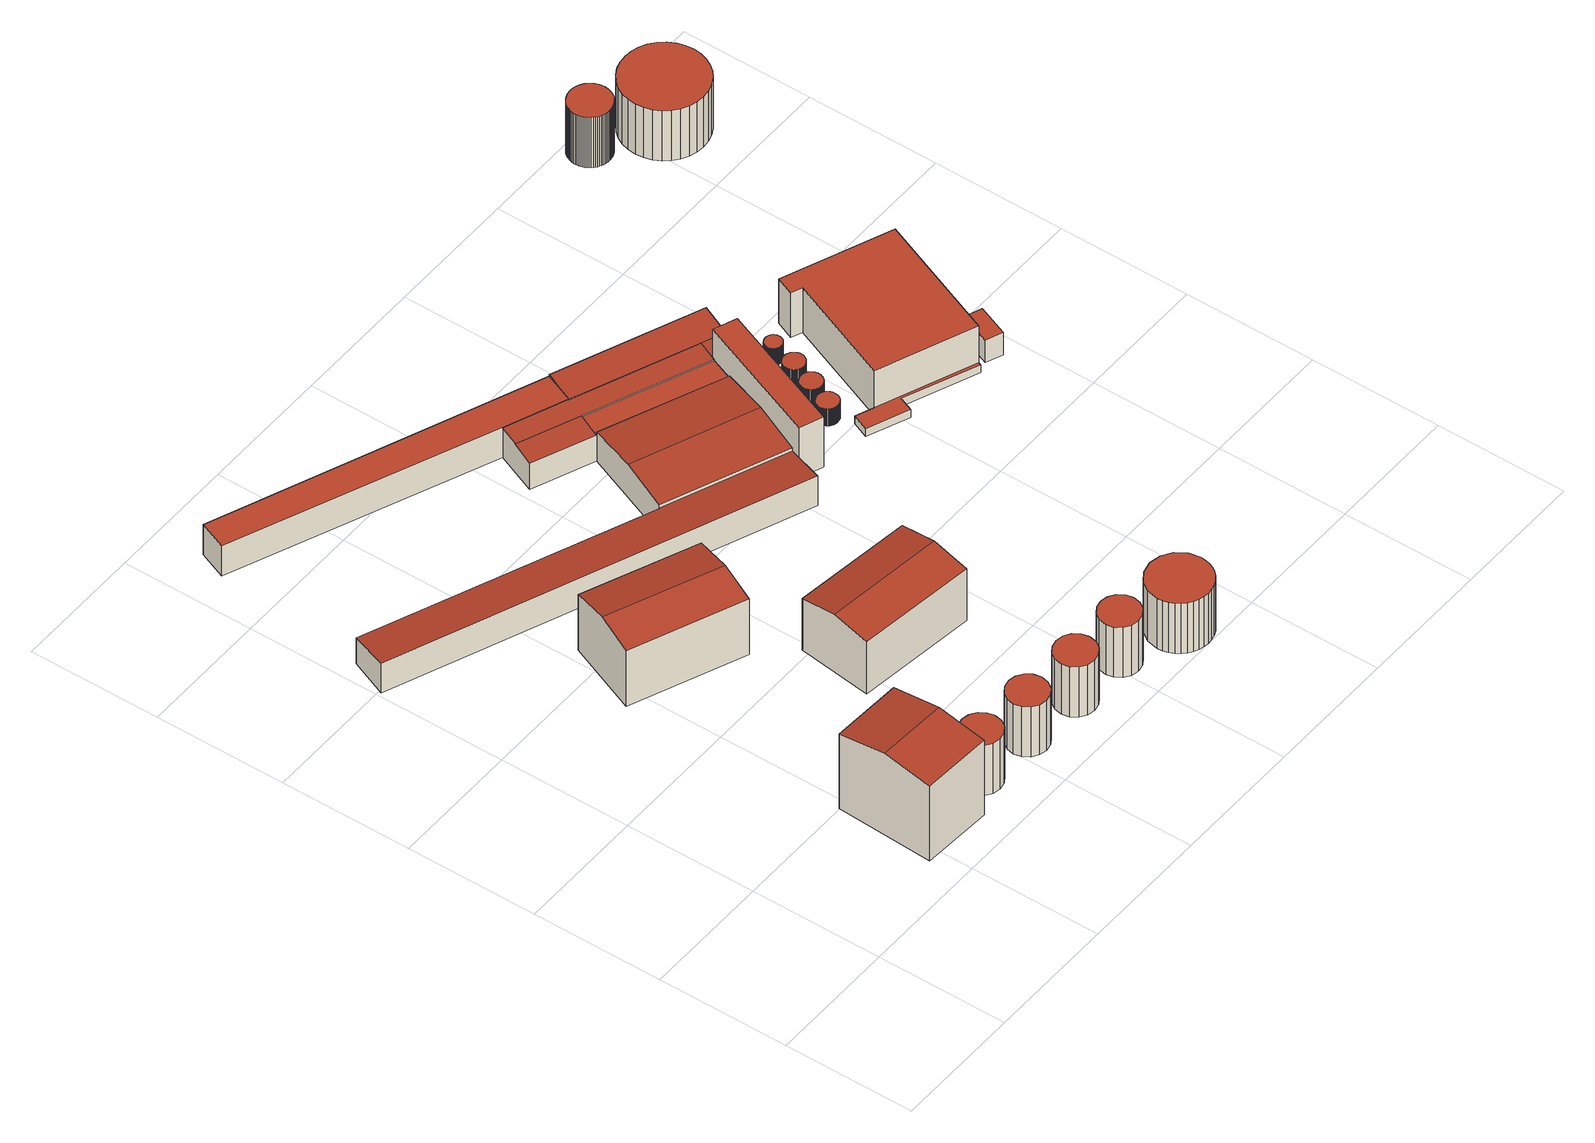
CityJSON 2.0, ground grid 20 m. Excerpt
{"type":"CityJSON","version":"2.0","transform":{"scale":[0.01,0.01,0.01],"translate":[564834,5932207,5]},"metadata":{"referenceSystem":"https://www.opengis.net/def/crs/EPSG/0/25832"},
"CityObjects":{
"building1":{"type":"Building","attributes":{"Gemeindeschluessel":"02000000","Geometrietyp2DReferenz":"3000","function":"31001_2100","roofType":"3100","measuredHeight":14.61,"storeysAboveGround":2},"geometry":[{"type":"MultiSurface","lod":"2","boundaries":[[[0,1,2,3]],[[1,4,5,2]],[[6,0,3,7]],[[8,5,4,9]],[[9,4,1,0,6]],[[7,3,2,5,8]],[[7,8,9,6]]],"semantics":{"surfaces":[{"type":"RoofSurface"},{"type":"WallSurface"},{"type":"GroundSurface"}],"values":[0,0,1,1,1,1,2]}}]},
"building2":{"type":"Building","attributes":{"Gemeindeschluessel":"02000000","Geometrietyp2DReferenz":"3000","function":"51003_1205","roofType":"1000","measuredHeight":9},"geometry":[{"type":"MultiSurface","lod":"2","boundaries":[[[10,11,12,13,14,15,16,17,18,19,20,21,22,23,24,25]],[[26,27,28,29,30,31,32,33,34,35,36,37,38,39,40,41]],[[41,40,11,10]],[[40,39,12,11]],[[39,38,13,12]],[[38,37,14,13]],[[37,36,15,14]],[[36,35,16,15]],[[35,34,17,16]],[[34,33,18,17]],[[33,32,19,18]],[[32,31,20,19]],[[31,30,21,20]],[[30,29,22,21]],[[29,28,23,22]],[[28,27,24,23]],[[27,26,25,24]],[[26,41,10,25]]],"semantics":{"surfaces":[{"type":"GroundSurface"},{"type":"RoofSurface"},{"type":"WallSurface"}],"values":[0,1,2,2,2,2,2,2,2,2,2,2,2,2,2,2,2,2]}}]},
"building3":{"type":"Building","attributes":{"Gemeindeschluessel":"02000000","Geometrietyp2DReferenz":"3000","function":"51009_1610","roofType":"3100","measuredHeight":10.99},"geometry":[{"type":"MultiSurface","lod":"2","boundaries":[[[42,43,44,45]],[[43,46,47,44]],[[48,42,45,49]],[[50,47,46,51]],[[51,46,43,42,48]],[[49,45,44,47,50]],[[49,50,51,48]]],"semantics":{"surfaces":[{"type":"RoofSurface"},{"type":"WallSurface"},{"type":"GroundSurface"}],"values":[0,0,1,1,1,1,2]}}]},
"building4":{"type":"Building","attributes":{"Gemeindeschluessel":"02000000","Geometrietyp2DReferenz":"3000","function":"51003_1205","roofType":"1000","measuredHeight":9},"geometry":[{"type":"MultiSurface","lod":"2","boundaries":[[[52,53,54,55,56,57,58,59,60,61,62,63,64,65,66,67]],[[68,69,70,71,72,73,74,75,76,77,78,79,80,81,82,83]],[[83,82,53,52]],[[82,81,54,53]],[[81,80,55,54]],[[80,79,56,55]],[[79,78,57,56]],[[78,77,58,57]],[[77,76,59,58]],[[76,75,60,59]],[[75,74,61,60]],[[74,73,62,61]],[[73,72,63,62]],[[72,71,64,63]],[[71,70,65,64]],[[70,69,66,65]],[[69,68,67,66]],[[68,83,52,67]]],"semantics":{"surfaces":[{"type":"GroundSurface"},{"type":"RoofSurface"},{"type":"WallSurface"}],"values":[0,1,2,2,2,2,2,2,2,2,2,2,2,2,2,2,2,2]}}]},
"building5":{"type":"Building","attributes":{"Gemeindeschluessel":"02000000","Geometrietyp2DReferenz":"3000","function":"51003_1205","roofType":"1000","measuredHeight":9},"geometry":[{"type":"MultiSurface","lod":"2","boundaries":[[[84,85,86,87,88,89,90,91,92,93,94,95,96,97,98,99]],[[100,101,102,103,104,105,106,107,108,109,110,111,112,113,114,115]],[[115,114,85,84]],[[114,113,86,85]],[[113,112,87,86]],[[112,111,88,87]],[[111,110,89,88]],[[110,109,90,89]],[[109,108,91,90]],[[108,107,92,91]],[[107,106,93,92]],[[106,105,94,93]],[[105,104,95,94]],[[104,103,96,95]],[[103,102,97,96]],[[102,101,98,97]],[[101,100,99,98]],[[100,115,84,99]]],"semantics":{"surfaces":[{"type":"GroundSurface"},{"type":"RoofSurface"},{"type":"WallSurface"}],"values":[0,1,2,2,2,2,2,2,2,2,2,2,2,2,2,2,2,2]}}]},
"building6":{"type":"Building","attributes":{"Gemeindeschluessel":"02000000","Geometrietyp2DReferenz":"3000","function":"51009_1610","roofType":"3100","measuredHeight":10.38},"geometry":[{"type":"MultiSurface","lod":"2","boundaries":[[[116,117,118,119]],[[117,120,121,118]],[[122,116,119,123]],[[124,121,120,125]],[[125,120,117,116,122]],[[123,119,118,121,124]],[[123,124,125,122]]],"semantics":{"surfaces":[{"type":"RoofSurface"},{"type":"WallSurface"},{"type":"GroundSurface"}],"values":[0,0,1,1,1,1,2]}}]},
"building7":{"type":"Building","attributes":{"Gemeindeschluessel":"02000000","Geometrietyp2DReferenz":"3000","function":"51009_1610","roofType":"1000","measuredHeight":5.95},"geometry":[{"type":"MultiSurface","lod":"2","boundaries":[[[126,127,128,129,130]],[[131,132,133,134]],[[132,135,136,133]],[[137,138,139,140,141,127,142]],[[143,144,145,146]],[[147,148,149,150]],[[151,129,128,152]],[[141,152,128,127]],[[153,154,155,156]],[[155,154,157,158]],[[159,131,134,160]],[[138,136,135,139]],[[126,142,127]],[[140,161,152,141]],[[153,162,163]],[[164,165,160,134,133,136,138,137,166]],[[163,162,167,168,150,149]],[[169,170,161,140,139,135,132,131,159,171,172]],[[173,169,172,174,175,164,166,176,177,147,150,168]],[[171,159,160,165,178,179]],[[157,154,153,163,149,148]],[[178,165,164,175]],[[171,179,174,172]],[[157,148,147,177,158]],[[173,168,167,180,144,143]],[[169,173,143,146,170]],[[156,155,145,144,180]],[[176,166,137,142,126,130]],[[177,176,130,129,151,158]],[[179,178,175,174]],[[156,180,167,162,153]],[[152,161,170,146,145,155,158,151]]],"semantics":{"surfaces":[{"type":"RoofSurface"},{"type":"WallSurface"},{"type":"GroundSurface"}],"values":[0,0,0,0,0,1,1,1,1,1,1,1,1,1,1,1,1,1,2,0,0,1,1,1,1,1,1,1,1,1,0,0]}}]},
"building8":{"type":"Building","attributes":{"Gemeindeschluessel":"02000000","Geometrietyp2DReferenz":"3000","function":"51003_1205","roofType":"1000","measuredHeight":9},"geometry":[{"type":"MultiSurface","lod":"2","boundaries":[[[181,182,183,184,185,186,187,188,189,190,191,192,193,194,195,196]],[[197,198,199,200,201,202,203,204,205,206,207,208,209,210,211,212]],[[212,211,182,181]],[[211,210,183,182]],[[210,209,184,183]],[[209,208,185,184]],[[208,207,186,185]],[[207,206,187,186]],[[206,205,188,187]],[[205,204,189,188]],[[204,203,190,189]],[[203,202,191,190]],[[202,201,192,191]],[[201,200,193,192]],[[200,199,194,193]],[[199,198,195,194]],[[198,197,196,195]],[[197,212,181,196]]],"semantics":{"surfaces":[{"type":"GroundSurface"},{"type":"RoofSurface"},{"type":"WallSurface"}],"values":[0,1,2,2,2,2,2,2,2,2,2,2,2,2,2,2,2,2]}}]},
"building9":{"type":"Building","attributes":{"Gemeindeschluessel":"02000000","Geometrietyp2DReferenz":"3000","function":"51003_1205","roofType":"1000","measuredHeight":9},"geometry":[{"type":"MultiSurface","lod":"2","boundaries":[[[213,214,215,216,217,218,219,220,221,222,223,224,225,226,227,228,229,230,231,232,233,234,235,236,237,238]],[[239,240,241,242,243,244,245,246,247,248,249,250,251,252,253,254,255,256,257,258,259,260,261,262,263,264]],[[264,263,214,213]],[[263,262,215,214]],[[262,261,216,215]],[[261,260,217,216]],[[260,259,218,217]],[[259,258,219,218]],[[258,257,220,219]],[[257,256,221,220]],[[256,255,222,221]],[[255,254,223,222]],[[254,253,224,223]],[[253,252,225,224]],[[252,251,226,225]],[[251,250,227,226]],[[250,249,228,227]],[[249,248,229,228]],[[248,247,230,229]],[[247,246,231,230]],[[246,245,232,231]],[[245,244,233,232]],[[244,243,234,233]],[[243,242,235,234]],[[242,241,236,235]],[[241,240,237,236]],[[240,239,238,237]],[[239,264,213,238]]],"semantics":{"surfaces":[{"type":"GroundSurface"},{"type":"RoofSurface"},{"type":"WallSurface"}],"values":[0,1,2,2,2,2,2,2,2,2,2,2,2,2,2,2,2,2,2,2,2,2,2,2,2,2,2,2]}}]},
"building10":{"type":"Building","attributes":{"Gemeindeschluessel":"02000000","Geometrietyp2DReferenz":"3000","function":"31001_2100","roofType":"1000","measuredHeight":9,"storeysAboveGround":1},"geometry":[{"type":"MultiSurface","lod":"2","boundaries":[[[265,266,267,268]],[[269,270,271,272]],[[272,271,266,265]],[[271,270,267,266]],[[270,269,268,267]],[[269,272,265,268]]],"semantics":{"surfaces":[{"type":"GroundSurface"},{"type":"RoofSurface"},{"type":"WallSurface"}],"values":[0,1,2,2,2,2]}}]},
"building11":{"type":"Building","attributes":{"Gemeindeschluessel":"02000000","Geometrietyp2DReferenz":"3000","function":"51003_1205","roofType":"1000","measuredHeight":3},"geometry":[{"type":"MultiSurface","lod":"2","boundaries":[[[273,274,275,276,277,278,279,280,281,282,283,284,285,286,287,288,289,290,291,292,293,294,295,296,297,298,299,300,301,302,303,304,305,306,307,308,309,310,311,312,313,314,315,316,317,318,319,320,321,322,323,324,325,326,327,328,329,330,331,332,333,334,335,336,337,338,339,340,341,342,343,344]],[[345,346,347,348,349,350,351,352,353,354,355,356,357,358,359,360,361,362,363,364,365,366,367,368,369,370,371,372,373,374,375,376,377,378,379,380,381,382,383,384,385,386,387,388,389,390,391,392,393,394,395,396,397,398,399,400,401,402,403,404,405,406,407,408,409,410,411,412,413,414,415,416]],[[416,415,274,273]],[[415,414,275,274]],[[414,413,276,275]],[[413,412,277,276]],[[412,411,278,277]],[[411,410,279,278]],[[410,409,280,279]],[[409,408,281,280]],[[408,407,282,281]],[[407,406,283,282]],[[406,405,284,283]],[[405,404,285,284]],[[404,403,286,285]],[[403,402,287,286]],[[402,401,288,287]],[[401,400,289,288]],[[400,399,290,289]],[[399,398,291,290]],[[398,397,292,291]],[[397,396,293,292]],[[396,395,294,293]],[[395,394,295,294]],[[394,393,296,295]],[[393,392,297,296]],[[392,391,298,297]],[[391,390,299,298]],[[390,389,300,299]],[[389,388,301,300]],[[388,387,302,301]],[[387,386,303,302]],[[386,385,304,303]],[[385,384,305,304]],[[384,383,306,305]],[[383,382,307,306]],[[382,381,308,307]],[[381,380,309,308]],[[380,379,310,309]],[[379,378,311,310]],[[378,377,312,311]],[[377,376,313,312]],[[376,375,314,313]],[[375,374,315,314]],[[374,373,316,315]],[[373,372,317,316]],[[372,371,318,317]],[[371,370,319,318]],[[370,369,320,319]],[[369,368,321,320]],[[368,367,322,321]],[[367,366,323,322]],[[366,365,324,323]],[[365,364,325,324]],[[364,363,326,325]],[[363,362,327,326]],[[362,361,328,327]],[[361,360,329,328]],[[360,359,330,329]],[[359,358,331,330]],[[358,357,332,331]],[[357,356,333,332]],[[356,355,334,333]],[[355,354,335,334]],[[354,353,336,335]],[[353,352,337,336]],[[352,351,338,337]],[[351,350,339,338]],[[350,349,340,339]],[[349,348,341,340]],[[348,347,342,341]],[[347,346,343,342]],[[346,345,344,343]],[[345,416,273,344]]],"semantics":{"surfaces":[{"type":"GroundSurface"},{"type":"RoofSurface"},{"type":"WallSurface"}],"values":[0,1,2,2,2,2,2,2,2,2,2,2,2,2,2,2,2,2,2,2,2,2,2,2,2,2,2,2,2,2,2,2,2,2,2,2,2,2,2,2,2,2,2,2,2,2,2,2,2,2,2,2,2,2,2,2,2,2,2,2,2,2,2,2,2,2,2,2,2,2,2,2,2,2]}}]},
"building12":{"type":"Building","attributes":{"Gemeindeschluessel":"02000000","Geometrietyp2DReferenz":"3000","function":"51003_1205","roofType":"1000","measuredHeight":3},"geometry":[{"type":"MultiSurface","lod":"2","boundaries":[[[417,418,419,420,421,422,423,424,425,426,427,428,429,430,431,432,433,434,435,436,437,438,439,440,441,442,443,444,445,446,447,448,449,450,451,452,453,454,455,456,457,458,459,460,461,462,463,464,465,466,467,468,469,470,471,472,473,474,475,476,477,478,479,480,481,482,483,484,485,486,487,488]],[[489,490,491,492,493,494,495,496,497,498,499,500,501,502,503,504,505,506,507,508,509,510,511,512,513,514,515,516,517,518,519,520,521,522,523,524,525,526,527,528,529,530,531,532,533,534,535,536,537,538,539,540,541,542,543,544,545,546,547,548,549,550,551,552,553,554,555,556,557,558,559,560]],[[560,559,418,417]],[[559,558,419,418]],[[558,557,420,419]],[[557,556,421,420]],[[556,555,422,421]],[[555,554,423,422]],[[554,553,424,423]],[[553,552,425,424]],[[552,551,426,425]],[[551,550,427,426]],[[550,549,428,427]],[[549,548,429,428]],[[548,547,430,429]],[[547,546,431,430]],[[546,545,432,431]],[[545,544,433,432]],[[544,543,434,433]],[[543,542,435,434]],[[542,541,436,435]],[[541,540,437,436]],[[540,539,438,437]],[[539,538,439,438]],[[538,537,440,439]],[[537,536,441,440]],[[536,535,442,441]],[[535,534,443,442]],[[534,533,444,443]],[[533,532,445,444]],[[532,531,446,445]],[[531,530,447,446]],[[530,529,448,447]],[[529,528,449,448]],[[528,527,450,449]],[[527,526,451,450]],[[526,525,452,451]],[[525,524,453,452]],[[524,523,454,453]],[[523,522,455,454]],[[522,521,456,455]],[[521,520,457,456]],[[520,519,458,457]],[[519,518,459,458]],[[518,517,460,459]],[[517,516,461,460]],[[516,515,462,461]],[[515,514,463,462]],[[514,513,464,463]],[[513,512,465,464]],[[512,511,466,465]],[[511,510,467,466]],[[510,509,468,467]],[[509,508,469,468]],[[508,507,470,469]],[[507,506,471,470]],[[506,505,472,471]],[[505,504,473,472]],[[504,503,474,473]],[[503,502,475,474]],[[502,501,476,475]],[[501,500,477,476]],[[500,499,478,477]],[[499,498,479,478]],[[498,497,480,479]],[[497,496,481,480]],[[496,495,482,481]],[[495,494,483,482]],[[494,493,484,483]],[[493,492,485,484]],[[492,491,486,485]],[[491,490,487,486]],[[490,489,488,487]],[[489,560,417,488]]],"semantics":{"surfaces":[{"type":"GroundSurface"},{"type":"RoofSurface"},{"type":"WallSurface"}],"values":[0,1,2,2,2,2,2,2,2,2,2,2,2,2,2,2,2,2,2,2,2,2,2,2,2,2,2,2,2,2,2,2,2,2,2,2,2,2,2,2,2,2,2,2,2,2,2,2,2,2,2,2,2,2,2,2,2,2,2,2,2,2,2,2,2,2,2,2,2,2,2,2,2,2]}}]},
"building13":{"type":"Building","attributes":{"Gemeindeschluessel":"02000000","Geometrietyp2DReferenz":"3000","function":"51003_1205","roofType":"1000","measuredHeight":3},"geometry":[{"type":"MultiSurface","lod":"2","boundaries":[[[561,562,563,564,565,566,567,568,569,570,571,572,573,574,575,576,577,578,579,580,581,582,583,584,585,586,587,588,589,590,591,592,593,594,595,596,597,598,599,600,601,602,603,604,605,606,607,608,609,610,611,612,613,614,615,616,617,618,619,620,621,622,623,624,625,626,627,628,629,630,631,632]],[[633,634,635,636,637,638,639,640,641,642,643,644,645,646,647,648,649,650,651,652,653,654,655,656,657,658,659,660,661,662,663,664,665,666,667,668,669,670,671,672,673,674,675,676,677,678,679,680,681,682,683,684,685,686,687,688,689,690,691,692,693,694,695,696,697,698,699,700,701,702,703,704]],[[704,703,562,561]],[[703,702,563,562]],[[702,701,564,563]],[[701,700,565,564]],[[700,699,566,565]],[[699,698,567,566]],[[698,697,568,567]],[[697,696,569,568]],[[696,695,570,569]],[[695,694,571,570]],[[694,693,572,571]],[[693,692,573,572]],[[692,691,574,573]],[[691,690,575,574]],[[690,689,576,575]],[[689,688,577,576]],[[688,687,578,577]],[[687,686,579,578]],[[686,685,580,579]],[[685,684,581,580]],[[684,683,582,581]],[[683,682,583,582]],[[682,681,584,583]],[[681,680,585,584]],[[680,679,586,585]],[[679,678,587,586]],[[678,677,588,587]],[[677,676,589,588]],[[676,675,590,589]],[[675,674,591,590]],[[674,673,592,591]],[[673,672,593,592]],[[672,671,594,593]],[[671,670,595,594]],[[670,669,596,595]],[[669,668,597,596]],[[668,667,598,597]],[[667,666,599,598]],[[666,665,600,599]],[[665,664,601,600]],[[664,663,602,601]],[[663,662,603,602]],[[662,661,604,603]],[[661,660,605,604]],[[660,659,606,605]],[[659,658,607,606]],[[658,657,608,607]],[[657,656,609,608]],[[656,655,610,609]],[[655,654,611,610]],[[654,653,612,611]],[[653,652,613,612]],[[652,651,614,613]],[[651,650,615,614]],[[650,649,616,615]],[[649,648,617,616]],[[648,647,618,617]],[[647,646,619,618]],[[646,645,620,619]],[[645,644,621,620]],[[644,643,622,621]],[[643,642,623,622]],[[642,641,624,623]],[[641,640,625,624]],[[640,639,626,625]],[[639,638,627,626]],[[638,637,628,627]],[[637,636,629,628]],[[636,635,630,629]],[[635,634,631,630]],[[634,633,632,631]],[[633,704,561,632]]],"semantics":{"surfaces":[{"type":"GroundSurface"},{"type":"RoofSurface"},{"type":"WallSurface"}],"values":[0,1,2,2,2,2,2,2,2,2,2,2,2,2,2,2,2,2,2,2,2,2,2,2,2,2,2,2,2,2,2,2,2,2,2,2,2,2,2,2,2,2,2,2,2,2,2,2,2,2,2,2,2,2,2,2,2,2,2,2,2,2,2,2,2,2,2,2,2,2,2,2,2,2]}}]},
"building14":{"type":"Building","attributes":{"Gemeindeschluessel":"02000000","Geometrietyp2DReferenz":"3000","function":"51003_1205","roofType":"1000","measuredHeight":3},"geometry":[{"type":"MultiSurface","lod":"2","boundaries":[[[705,706,707,708,709,710,711,712,713,714,715,716,717,718,719,720,721,722,723,724,725,726,727,728,729,730,731,732,733,734,735,736,737,738,739,740,741,742,743,744,745,746,747,748,749,750,751,752,753,754,755,756,757,758,759,760,761,762,763,764,765,766,767,768,769,770,771,772,773,774,775,776]],[[777,778,779,780,781,782,783,784,785,786,787,788,789,790,791,792,793,794,795,796,797,798,799,800,801,802,803,804,805,806,807,808,809,810,811,812,813,814,815,816,817,818,819,820,821,822,823,824,825,826,827,828,829,830,831,832,833,834,835,836,837,838,839,840,841,842,843,844,845,846,847,848]],[[848,847,706,705]],[[847,846,707,706]],[[846,845,708,707]],[[845,844,709,708]],[[844,843,710,709]],[[843,842,711,710]],[[842,841,712,711]],[[841,840,713,712]],[[840,839,714,713]],[[839,838,715,714]],[[838,837,716,715]],[[837,836,717,716]],[[836,835,718,717]],[[835,834,719,718]],[[834,833,720,719]],[[833,832,721,720]],[[832,831,722,721]],[[831,830,723,722]],[[830,829,724,723]],[[829,828,725,724]],[[828,827,726,725]],[[827,826,727,726]],[[826,825,728,727]],[[825,824,729,728]],[[824,823,730,729]],[[823,822,731,730]],[[822,821,732,731]],[[821,820,733,732]],[[820,819,734,733]],[[819,818,735,734]],[[818,817,736,735]],[[817,816,737,736]],[[816,815,738,737]],[[815,814,739,738]],[[814,813,740,739]],[[813,812,741,740]],[[812,811,742,741]],[[811,810,743,742]],[[810,809,744,743]],[[809,808,745,744]],[[808,807,746,745]],[[807,806,747,746]],[[806,805,748,747]],[[805,804,749,748]],[[804,803,750,749]],[[803,802,751,750]],[[802,801,752,751]],[[801,800,753,752]],[[800,799,754,753]],[[799,798,755,754]],[[798,797,756,755]],[[797,796,757,756]],[[796,795,758,757]],[[795,794,759,758]],[[794,793,760,759]],[[793,792,761,760]],[[792,791,762,761]],[[791,790,763,762]],[[790,789,764,763]],[[789,788,765,764]],[[788,787,766,765]],[[787,786,767,766]],[[786,785,768,767]],[[785,784,769,768]],[[784,783,770,769]],[[783,782,771,770]],[[782,781,772,771]],[[781,780,773,772]],[[780,779,774,773]],[[779,778,775,774]],[[778,777,776,775]],[[777,848,705,776]]],"semantics":{"surfaces":[{"type":"GroundSurface"},{"type":"RoofSurface"},{"type":"WallSurface"}],"values":[0,1,2,2,2,2,2,2,2,2,2,2,2,2,2,2,2,2,2,2,2,2,2,2,2,2,2,2,2,2,2,2,2,2,2,2,2,2,2,2,2,2,2,2,2,2,2,2,2,2,2,2,2,2,2,2,2,2,2,2,2,2,2,2,2,2,2,2,2,2,2,2,2,2]}}]},
"building15":{"type":"Building","attributes":{"Gemeindeschluessel":"02000000","Geometrietyp2DReferenz":"3000","function":"31001_2100","roofType":"1000","measuredHeight":7.96,"storeysAboveGround":1},"geometry":[{"type":"MultiSurface","lod":"2","boundaries":[[[849,850,851,852,853,854]],[[855,856,857,858]],[[859,853,852,860]],[[860,852,851,861]],[[861,851,850,862]],[[863,849,854,864]],[[865,866,867,868]],[[868,867,869,870]],[[865,868,870,855,858,871,859,860,861,862]],[[865,862,850,849,863,866]],[[859,871,872,864,854,853]],[[856,855,870,869]],[[872,871,858,857]],[[872,857,856,869,867,866,863,864]]],"semantics":{"surfaces":[{"type":"RoofSurface"},{"type":"WallSurface"},{"type":"GroundSurface"}],"values":[0,1,1,1,1,1,1,1,2,1,1,1,1,0]}}]},
"building16":{"type":"Building","attributes":{"Gemeindeschluessel":"02000000","Geometrietyp2DReferenz":"3000","function":"31001_2500","roofType":"1000","measuredHeight":4.02,"storeysAboveGround":1},"geometry":[{"type":"MultiSurface","lod":"2","boundaries":[[[873,874,875,876]],[[877,878,879,880]],[[880,879,874,873]],[[879,878,875,874]],[[878,877,876,875]],[[877,880,873,876]]],"semantics":{"surfaces":[{"type":"GroundSurface"},{"type":"RoofSurface"},{"type":"WallSurface"}],"values":[0,1,2,2,2,2]}}]},
"building17":{"type":"Building","attributes":{"Gemeindeschluessel":"02000000","Geometrietyp2DReferenz":"3000","function":"51003_1205","roofType":"1000","measuredHeight":9},"geometry":[{"type":"MultiSurface","lod":"2","boundaries":[[[881,882,883,884,885,886,887,888,889,890,891,892,893,894,895,896,897,898,899,900,901,902,903,904,905,906,907,908,909,910,911,912,913,914,915,916,917,918,919,920,921,922,923,924,925,926,927,928,929,930,931,932,933,934,935,936,937,938,939,940,941,942,943,944,945,946,947,948,949,950,951,952]],[[953,954,955,956,957,958,959,960,961,962,963,964,965,966,967,968,969,970,971,972,973,974,975,976,977,978,979,980,981,982,983,984,985,986,987,988,989,990,991,992,993,994,995,996,997,998,999,1000,1001,1002,1003,1004,1005,1006,1007,1008,1009,1010,1011,1012,1013,1014,1015,1016,1017,1018,1019,1020,1021,1022,1023,1024]],[[1024,1023,882,881]],[[1023,1022,883,882]],[[1022,1021,884,883]],[[1021,1020,885,884]],[[1020,1019,886,885]],[[1019,1018,887,886]],[[1018,1017,888,887]],[[1017,1016,889,888]],[[1016,1015,890,889]],[[1015,1014,891,890]],[[1014,1013,892,891]],[[1013,1012,893,892]],[[1012,1011,894,893]],[[1011,1010,895,894]],[[1010,1009,896,895]],[[1009,1008,897,896]],[[1008,1007,898,897]],[[1007,1006,899,898]],[[1006,1005,900,899]],[[1005,1004,901,900]],[[1004,1003,902,901]],[[1003,1002,903,902]],[[1002,1001,904,903]],[[1001,1000,905,904]],[[1000,999,906,905]],[[999,998,907,906]],[[998,997,908,907]],[[997,996,909,908]],[[996,995,910,909]],[[995,994,911,910]],[[994,993,912,911]],[[993,992,913,912]],[[992,991,914,913]],[[991,990,915,914]],[[990,989,916,915]],[[989,988,917,916]],[[988,987,918,917]],[[987,986,919,918]],[[986,985,920,919]],[[985,984,921,920]],[[984,983,922,921]],[[983,982,923,922]],[[982,981,924,923]],[[981,980,925,924]],[[980,979,926,925]],[[979,978,927,926]],[[978,977,928,927]],[[977,976,929,928]],[[976,975,930,929]],[[975,974,931,930]],[[974,973,932,931]],[[973,972,933,932]],[[972,971,934,933]],[[971,970,935,934]],[[970,969,936,935]],[[969,968,937,936]],[[968,967,938,937]],[[967,966,939,938]],[[966,965,940,939]],[[965,964,941,940]],[[964,963,942,941]],[[963,962,943,942]],[[962,961,944,943]],[[961,960,945,944]],[[960,959,946,945]],[[959,958,947,946]],[[958,957,948,947]],[[957,956,949,948]],[[956,955,950,949]],[[955,954,951,950]],[[954,953,952,951]],[[953,1024,881,952]]],"semantics":{"surfaces":[{"type":"GroundSurface"},{"type":"RoofSurface"},{"type":"WallSurface"}],"values":[0,1,2,2,2,2,2,2,2,2,2,2,2,2,2,2,2,2,2,2,2,2,2,2,2,2,2,2,2,2,2,2,2,2,2,2,2,2,2,2,2,2,2,2,2,2,2,2,2,2,2,2,2,2,2,2,2,2,2,2,2,2,2,2,2,2,2,2,2,2,2,2,2,2]}}]},
"building18":{"type":"Building","attributes":{"Gemeindeschluessel":"02000000","Geometrietyp2DReferenz":"3000","function":"51003_1205","roofType":"1000","measuredHeight":9},"geometry":[{"type":"MultiSurface","lod":"2","boundaries":[[[1025,1026,1027,1028,1029,1030,1031,1032,1033,1034,1035,1036,1037,1038,1039,1040,1041,1042,1043,1044,1045,1046,1047,1048,1049,1050,1051,1052,1053,1054,1055,1056]],[[1057,1058,1059,1060,1061,1062,1063,1064,1065,1066,1067,1068,1069,1070,1071,1072,1073,1074,1075,1076,1077,1078,1079,1080,1081,1082,1083,1084,1085,1086,1087,1088]],[[1088,1087,1026,1025]],[[1087,1086,1027,1026]],[[1086,1085,1028,1027]],[[1085,1084,1029,1028]],[[1084,1083,1030,1029]],[[1083,1082,1031,1030]],[[1082,1081,1032,1031]],[[1081,1080,1033,1032]],[[1080,1079,1034,1033]],[[1079,1078,1035,1034]],[[1078,1077,1036,1035]],[[1077,1076,1037,1036]],[[1076,1075,1038,1037]],[[1075,1074,1039,1038]],[[1074,1073,1040,1039]],[[1073,1072,1041,1040]],[[1072,1071,1042,1041]],[[1071,1070,1043,1042]],[[1070,1069,1044,1043]],[[1069,1068,1045,1044]],[[1068,1067,1046,1045]],[[1067,1066,1047,1046]],[[1066,1065,1048,1047]],[[1065,1064,1049,1048]],[[1064,1063,1050,1049]],[[1063,1062,1051,1050]],[[1062,1061,1052,1051]],[[1061,1060,1053,1052]],[[1060,1059,1054,1053]],[[1059,1058,1055,1054]],[[1058,1057,1056,1055]],[[1057,1088,1025,1056]]],"semantics":{"surfaces":[{"type":"GroundSurface"},{"type":"RoofSurface"},{"type":"WallSurface"}],"values":[0,1,2,2,2,2,2,2,2,2,2,2,2,2,2,2,2,2,2,2,2,2,2,2,2,2,2,2,2,2,2,2,2,2]}}]}
},
"vertices":[
[2875,452,1385],[2916,1202,1505],[1828,1262,1505],[1787,512,1385],[2958,1952,1385],[1869,2012,1385],[2875,452,44],[1787,512,44],[1869,2012,44],[2958,1952,44],
[3071,873,43],[3094,990,43],[3160,1088,43],[3259,1154,43],[3375,1178,43],[3492,1154,43],[3590,1088,43],[3656,990,43],[3679,873,43],[3656,757,43],[3590,658,43],[3492,592,43],[3375,569,43],[3259,592,43],[3160,658,43],[3094,757,43],[3094,757,943],[3160,658,943],[3259,592,943],[3375,569,943],[3492,592,943],[3590,658,943],[3656,757,943],[3679,873,943],[3656,990,943],[3590,1088,943],[3492,1154,943],[3375,1178,943],[3259,1154,943],[3160,1088,943],[3094,990,943],[3071,873,943],
[3394,4578,1076],[3622,5128,1180],[1928,5832,1180],[1700,5282,1076],[3851,5678,1076],[2157,6382,1076],[3394,4578,81],[1700,5282,81],[2157,6382,81],[3851,5678,81],
[3985,811,47],[4008,927,47],[4074,1025,47],[4172,1091,47],[4288,1114,47],[4404,1091,47],[4502,1025,47],[4568,927,47],[4591,811,47],[4568,695,47],[4502,597,47],[4404,531,47],[4288,508,47],[4172,531,47],[4074,597,47],[4008,695,47],[4008,695,947],[4074,597,947],[4172,531,947],[4288,508,947],[4404,531,947],[4502,597,947],[4568,695,947],[4591,811,947],[4568,927,947],[4502,1025,947],[4404,1091,947],[4288,1114,947],[4172,1091,947],[4074,1025,947],[4008,927,947],[3985,811,947],
[4923,748,53],[4947,866,53],[5014,966,53],[5113,1033,53],[5231,1056,53],[5349,1033,53],[5449,966,53],[5516,866,53],[5540,748,53],[5516,630,53],[5449,530,53],[5349,463,53],[5231,440,53],[5113,463,53],[5014,530,53],[4947,630,53],[4947,630,953],[5014,530,953],[5113,463,953],[5231,440,953],[5349,463,953],[5449,530,953],[5516,630,953],[5540,748,953],[5516,866,953],[5449,966,953],[5349,1033,953],[5231,1056,953],[5113,1033,953],[5014,966,953],[4947,866,953],[4923,748,953],
[5538,2707,1016],[5611,3274,1124],[3785,3508,1124],[3712,2941,1016],[5683,3841,1016],[3858,4075,1016],[5538,2707,86],[3712,2941,86],[3858,4075,86],[5683,3841,86],
[5050,8237,542],[5120,8408,561],[5190,8578,581],[4274,8954,581],[4133,8614,542],[6315,6056,600],[6599,6767,674],[4760,7518,674],[4468,6806,600],[6883,7478,600],[5053,8231,600],[5054,8235,561],[5053,8231,561],[6883,7478,561],[7021,7825,561],[5190,8578,561],[5050,8237,561],[7383,7722,583],[7486,7978,612],[7143,8117,612],[7040,7859,582],[524,10840,79],[524,10840,618],[699,11264,618],[699,11264,79],[4274,8954,578],[5190,8578,578],[5389,9064,618],[5307,8864,618],[5307,8864,612],[5307,8864,597],[4391,9237,618],[4391,9237,612],[6315,6056,542],[4468,6806,542],[7021,7825,578],[5493,9317,644],[5493,9317,618],[4465,6799,79],[4465,6799,543],[5054,8235,79],[7668,8433,644],[7668,8433,79],[7035,7861,79],[7035,7861,582],[6087,5484,610],[6087,5484,79],[7383,7722,79],[35,7943,79],[272,8519,79],[4133,8614,79],[4391,9237,79],[272,8519,541],[35,7943,610],[7486,7978,597],
[5844,723,46],[5867,839,46],[5933,937,46],[6031,1003,46],[6147,1026,46],[6263,1003,46],[6362,937,46],[6428,839,46],[6451,723,46],[6428,607,46],[6362,508,46],[6263,442,46],[6147,419,46],[6031,442,46],[5933,508,46],[5867,607,46],[5867,607,946],[5933,508,946],[6031,442,946],[6147,419,946],[6263,442,946],[6362,508,946],[6428,607,946],[6451,723,946],[6428,839,946],[6362,937,946],[6263,1003,946],[6147,1026,946],[6031,1003,946],[5933,937,946],[5867,839,946],[5844,723,946],
[6620,473,40],[6656,652,40],[6757,803,40],[6908,904,40],[7087,940,40],[7266,904,40],[7418,803,40],[7519,652,40],[7554,473,40],[7547,392,40],[7526,313,40],[7492,240,40],[7445,173,40],[7388,115,40],[7321,69,40],[7247,34,40],[7168,13,40],[7087,6,40],[7006,13,40],[6928,34,40],[6854,69,40],[6787,115,40],[6730,173,40],[6683,240,40],[6648,313,40],[6627,392,40],[6627,392,940],[6648,313,940],[6683,240,940],[6730,173,940],[6787,115,940],[6854,69,940],[6928,34,940],[7006,13,940],[7087,6,940],[7168,13,940],[7247,34,940],[7321,69,940],[7388,115,940],[7445,173,940],[7492,240,940],[7526,313,940],[7547,392,940],[7554,473,940],[7519,652,940],[7418,803,940],[7266,904,940],[7087,940,940],[6908,904,940],[6757,803,940],[6656,652,940],[6620,473,940],
[6602,5769,193],[6257,5907,193],[7035,7861,193],[7383,7722,193],[7383,7722,1092],[7035,7861,1092],[6257,5907,1092],[6602,5769,1092],
[7455,6499,78],[7469,6498,78],[7483,6496,78],[7496,6493,78],[7510,6489,78],[7522,6483,78],[7535,6477,78],[7547,6470,78],[7558,6461,78],[7568,6452,78],[7578,6441,78],[7586,6430,78],[7594,6418,78],[7600,6406,78],[7605,6393,78],[7609,6380,78],[7612,6366,78],[7614,6352,78],[7615,6338,78],[7614,6324,78],[7612,6311,78],[7609,6297,78],[7605,6283,78],[7600,6271,78],[7593,6258,78],[7586,6246,78],[7577,6235,78],[7568,6225,78],[7558,6216,78],[7547,6207,78],[7535,6200,78],[7522,6193,78],[7509,6188,78],[7496,6184,78],[7482,6181,78],[7469,6179,78],[7455,6178,78],[7441,6179,78],[7427,6181,78],[7413,6184,78],[7400,6188,78],[7387,6193,78],[7375,6200,78],[7363,6207,78],[7352,6216,78],[7341,6225,78],[7332,6235,78],[7323,6247,78],[7316,6258,78],[7310,6271,78],[7304,6284,78],[7300,6297,78],[7297,6311,78],[7295,6324,78],[7295,6338,78],[7295,6352,78],[7297,6366,78],[7300,6380,78],[7304,6393,78],[7310,6406,78],[7316,6418,78],[7324,6430,78],[7332,6441,78],[7342,6452,78],[7352,6461,78],[7363,6470,78],[7375,6477,78],[7387,6483,78],[7400,6489,78],[7413,6493,78],[7427,6496,78],[7441,6498,78],[7441,6498,378],[7427,6496,378],[7413,6493,378],[7400,6489,378],[7387,6483,378],[7375,6477,378],[7363,6470,378],[7352,6461,378],[7342,6452,378],[7332,6441,378],[7324,6430,378],[7316,6418,378],[7310,6406,378],[7304,6393,378],[7300,6380,378],[7297,6366,378],[7295,6352,378],[7295,6338,378],[7295,6324,378],[7297,6311,378],[7300,6297,378],[7304,6284,378],[7310,6271,378],[7316,6258,378],[7323,6247,378],[7332,6235,378],[7341,6225,378],[7352,6216,378],[7363,6207,378],[7375,6200,378],[7387,6193,378],[7400,6188,378],[7413,6184,378],[7427,6181,378],[7441,6179,378],[7455,6178,378],[7469,6179,378],[7482,6181,378],[7496,6184,378],[7509,6188,378],[7522,6193,378],[7535,6200,378],[7547,6207,378],[7558,6216,378],[7568,6225,378],[7577,6235,378],[7586,6246,378],[7593,6258,378],[7600,6271,378],[7605,6283,378],[7609,6297,378],[7612,6311,378],[7614,6324,378],[7615,6338,378],[7614,6352,378],[7612,6366,378],[7609,6380,378],[7605,6393,378],[7600,6406,378],[7594,6418,378],[7586,6430,378],[7578,6441,378],[7568,6452,378],[7558,6461,378],[7547,6470,378],[7535,6477,378],[7522,6483,378],[7510,6489,378],[7496,6493,378],[7483,6496,378],[7469,6498,378],[7455,6499,378],
[7617,6883,75],[7631,6882,75],[7645,6881,75],[7659,6877,75],[7673,6873,75],[7686,6868,75],[7699,6861,75],[7711,6854,75],[7722,6845,75],[7732,6835,75],[7742,6825,75],[7751,6813,75],[7758,6801,75],[7765,6789,75],[7770,6776,75],[7775,6762,75],[7778,6748,75],[7780,6734,75],[7780,6720,75],[7780,6706,75],[7778,6692,75],[7775,6678,75],[7770,6664,75],[7765,6651,75],[7758,6638,75],[7751,6626,75],[7742,6615,75],[7732,6604,75],[7722,6595,75],[7711,6586,75],[7699,6579,75],[7686,6572,75],[7673,6567,75],[7659,6562,75],[7645,6559,75],[7631,6557,75],[7617,6557,75],[7603,6557,75],[7589,6559,75],[7575,6562,75],[7561,6567,75],[7548,6572,75],[7535,6579,75],[7523,6586,75],[7512,6595,75],[7502,6604,75],[7492,6615,75],[7483,6626,75],[7476,6638,75],[7469,6651,75],[7464,6664,75],[7459,6678,75],[7456,6692,75],[7455,6706,75],[7454,6720,75],[7455,6734,75],[7456,6748,75],[7459,6762,75],[7464,6776,75],[7469,6789,75],[7476,6802,75],[7483,6814,75],[7492,6825,75],[7502,6835,75],[7512,6845,75],[7523,6854,75],[7535,6861,75],[7548,6868,75],[7561,6873,75],[7575,6877,75],[7589,6881,75],[7603,6882,75],[7603,6882,375],[7589,6881,375],[7575,6877,375],[7561,6873,375],[7548,6868,375],[7535,6861,375],[7523,6854,375],[7512,6845,375],[7502,6835,375],[7492,6825,375],[7483,6814,375],[7476,6802,375],[7469,6789,375],[7464,6776,375],[7459,6762,375],[7456,6748,375],[7455,6734,375],[7454,6720,375],[7455,6706,375],[7456,6692,375],[7459,6678,375],[7464,6664,375],[7469,6651,375],[7476,6638,375],[7483,6626,375],[7492,6615,375],[7502,6604,375],[7512,6595,375],[7523,6586,375],[7535,6579,375],[7548,6572,375],[7561,6567,375],[7575,6562,375],[7589,6559,375],[7603,6557,375],[7617,6557,375],[7631,6557,375],[7645,6559,375],[7659,6562,375],[7673,6567,375],[7686,6572,375],[7699,6579,375],[7711,6586,375],[7722,6595,375],[7732,6604,375],[7742,6615,375],[7751,6626,375],[7758,6638,375],[7765,6651,375],[7770,6664,375],[7775,6678,375],[7778,6692,375],[7780,6706,375],[7780,6720,375],[7780,6734,375],[7778,6748,375],[7775,6762,375],[7770,6776,375],[7765,6789,375],[7758,6801,375],[7751,6813,375],[7742,6825,375],[7732,6835,375],[7722,6845,375],[7711,6854,375],[7699,6861,375],[7686,6868,375],[7673,6873,375],[7659,6877,375],[7645,6881,375],[7631,6882,375],[7617,6883,375],
[7767,7265,83],[7781,7265,83],[7794,7263,83],[7808,7260,83],[7821,7256,83],[7834,7250,83],[7846,7244,83],[7858,7237,83],[7869,7228,83],[7879,7219,83],[7889,7208,83],[7897,7197,83],[7905,7186,83],[7911,7173,83],[7916,7161,83],[7920,7147,83],[7923,7134,83],[7925,7120,83],[7926,7106,83],[7925,7092,83],[7923,7079,83],[7920,7065,83],[7916,7052,83],[7911,7039,83],[7905,7027,83],[7897,7015,83],[7889,7004,83],[7879,6994,83],[7869,6984,83],[7858,6976,83],[7846,6968,83],[7834,6962,83],[7821,6957,83],[7808,6952,83],[7794,6949,83],[7781,6948,83],[7767,6947,83],[7753,6948,83],[7739,6949,83],[7725,6952,83],[7712,6957,83],[7699,6962,83],[7687,6968,83],[7675,6976,83],[7664,6984,83],[7654,6994,83],[7645,7004,83],[7636,7015,83],[7629,7027,83],[7622,7039,83],[7617,7052,83],[7613,7065,83],[7610,7079,83],[7608,7092,83],[7607,7106,83],[7608,7120,83],[7610,7134,83],[7613,7147,83],[7617,7161,83],[7622,7173,83],[7629,7186,83],[7636,7197,83],[7645,7208,83],[7654,7219,83],[7664,7228,83],[7675,7237,83],[7687,7244,83],[7699,7250,83],[7712,7256,83],[7725,7260,83],[7739,7263,83],[7753,7265,83],[7753,7265,383],[7739,7263,383],[7725,7260,383],[7712,7256,383],[7699,7250,383],[7687,7244,383],[7675,7237,383],[7664,7228,383],[7654,7219,383],[7645,7208,383],[7636,7197,383],[7629,7186,383],[7622,7173,383],[7617,7161,383],[7613,7147,383],[7610,7134,383],[7608,7120,383],[7607,7106,383],[7608,7092,383],[7610,7079,383],[7613,7065,383],[7617,7052,383],[7622,7039,383],[7629,7027,383],[7636,7015,383],[7645,7004,383],[7654,6994,383],[7664,6984,383],[7675,6976,383],[7687,6968,383],[7699,6962,383],[7712,6957,383],[7725,6952,383],[7739,6949,383],[7753,6948,383],[7767,6947,383],[7781,6948,383],[7794,6949,383],[7808,6952,383],[7821,6957,383],[7834,6962,383],[7846,6968,383],[7858,6976,383],[7869,6984,383],[7879,6994,383],[7889,7004,383],[7897,7015,383],[7905,7027,383],[7911,7039,383],[7916,7052,383],[7920,7065,383],[7923,7079,383],[7925,7092,383],[7926,7106,383],[7925,7120,383],[7923,7134,383],[7920,7147,383],[7916,7161,383],[7911,7173,383],[7905,7186,383],[7897,7197,383],[7889,7208,383],[7879,7219,383],[7869,7228,383],[7858,7237,383],[7846,7244,383],[7834,7250,383],[7821,7256,383],[7808,7260,383],[7794,7263,383],[7781,7265,383],[7767,7265,383],
[7887,7651,88],[7898,7650,88],[7909,7649,88],[7920,7646,88],[7931,7643,88],[7941,7639,88],[7951,7633,88],[7960,7627,88],[7969,7621,88],[7977,7613,88],[7985,7605,88],[7992,7596,88],[7997,7587,88],[8003,7577,88],[8007,7567,88],[8010,7556,88],[8013,7545,88],[8014,7534,88],[8015,7523,88],[8014,7512,88],[8013,7501,88],[8010,7490,88],[8007,7479,88],[8003,7469,88],[7997,7459,88],[7992,7450,88],[7985,7441,88],[7977,7433,88],[7969,7425,88],[7960,7419,88],[7951,7413,88],[7941,7407,88],[7931,7403,88],[7920,7400,88],[7909,7397,88],[7898,7396,88],[7887,7396,88],[7876,7396,88],[7865,7398,88],[7854,7400,88],[7843,7403,88],[7833,7408,88],[7823,7413,88],[7814,7419,88],[7805,7425,88],[7797,7433,88],[7789,7441,88],[7783,7450,88],[7777,7459,88],[7771,7469,88],[7767,7479,88],[7764,7490,88],[7761,7501,88],[7760,7512,88],[7760,7523,88],[7760,7534,88],[7761,7545,88],[7764,7556,88],[7767,7567,88],[7771,7577,88],[7777,7587,88],[7783,7596,88],[7789,7605,88],[7797,7613,88],[7805,7621,88],[7814,7628,88],[7823,7633,88],[7833,7639,88],[7844,7643,88],[7854,7646,88],[7865,7649,88],[7876,7650,88],[7876,7650,388],[7865,7649,388],[7854,7646,388],[7844,7643,388],[7833,7639,388],[7823,7633,388],[7814,7628,388],[7805,7621,388],[7797,7613,388],[7789,7605,388],[7783,7596,388],[7777,7587,388],[7771,7577,388],[7767,7567,388],[7764,7556,388],[7761,7545,388],[7760,7534,388],[7760,7523,388],[7760,7512,388],[7761,7501,388],[7764,7490,388],[7767,7479,388],[7771,7469,388],[7777,7459,388],[7783,7450,388],[7789,7441,388],[7797,7433,388],[7805,7425,388],[7814,7419,388],[7823,7413,388],[7833,7408,388],[7843,7403,388],[7854,7400,388],[7865,7398,388],[7876,7396,388],[7887,7396,388],[7898,7396,388],[7909,7397,388],[7920,7400,388],[7931,7403,388],[7941,7407,388],[7951,7413,388],[7960,7419,388],[7969,7425,388],[7977,7433,388],[7985,7441,388],[7992,7450,388],[7997,7459,388],[8003,7469,388],[8007,7479,388],[8010,7490,388],[8013,7501,388],[8014,7512,388],[8015,7523,388],[8014,7534,388],[8013,7545,388],[8010,7556,388],[8007,7567,388],[8003,7577,388],[7997,7587,388],[7992,7596,388],[7985,7605,388],[7977,7613,388],[7969,7621,388],[7960,7627,388],[7951,7633,388],[7941,7639,388],[7931,7643,388],[7920,7646,388],[7909,7649,388],[7898,7650,388],[7887,7651,388],
[9284,5295,873],[10060,7200,873],[8449,7856,873],[8336,7578,873],[8498,7512,873],[7836,5885,873],[7461,5738,77],[7461,5738,215],[7564,5991,215],[7564,5991,77],[8498,7512,77],[8336,7578,77],[8449,7856,77],[10060,7200,77],[9284,5295,215],[7836,5885,215],[9266,5251,77],[9266,5251,215],[8171,5697,215],[8171,5697,77],[8084,5484,215],[8084,5484,77],[7834,5880,77],[7834,5880,215],
[9695,5207,80],[9441,5309,80],[9633,5781,80],[9886,5679,80],[9886,5679,482],[9633,5781,482],[9441,5309,482],[9695,5207,482],
[9528,11970,80],[9555,11969,80],[9582,11965,80],[9609,11960,80],[9635,11951,80],[9660,11941,80],[9684,11928,80],[9707,11914,80],[9729,11897,80],[9749,11879,80],[9767,11859,80],[9784,11837,80],[9798,11814,80],[9811,11790,80],[9821,11765,80],[9830,11739,80],[9835,11712,80],[9839,11685,80],[9840,11658,80],[9839,11631,80],[9835,11604,80],[9830,11577,80],[9821,11551,80],[9811,11526,80],[9798,11502,80],[9784,11479,80],[9767,11458,80],[9749,11438,80],[9729,11419,80],[9707,11403,80],[9684,11388,80],[9660,11375,80],[9635,11365,80],[9609,11357,80],[9582,11351,80],[9555,11347,80],[9528,11346,80],[9501,11347,80],[9474,11351,80],[9447,11357,80],[9421,11365,80],[9396,11375,80],[9372,11388,80],[9349,11403,80],[9328,11419,80],[9308,11438,80],[9289,11458,80],[9273,11479,80],[9258,11502,80],[9245,11526,80],[9235,11551,80],[9227,11577,80],[9221,11604,80],[9217,11631,80],[9216,11658,80],[9217,11685,80],[9221,11712,80],[9227,11739,80],[9235,11765,80],[9245,11790,80],[9258,11814,80],[9273,11837,80],[9289,11859,80],[9308,11879,80],[9328,11897,80],[9349,11914,80],[9372,11928,80],[9396,11941,80],[9421,11951,80],[9447,11960,80],[9474,11965,80],[9501,11969,80],[9501,11969,980],[9474,11965,980],[9447,11960,980],[9421,11951,980],[9396,11941,980],[9372,11928,980],[9349,11914,980],[9328,11897,980],[9308,11879,980],[9289,11859,980],[9273,11837,980],[9258,11814,980],[9245,11790,980],[9235,11765,980],[9227,11739,980],[9221,11712,980],[9217,11685,980],[9216,11658,980],[9217,11631,980],[9221,11604,980],[9227,11577,980],[9235,11551,980],[9245,11526,980],[9258,11502,980],[9273,11479,980],[9289,11458,980],[9308,11438,980],[9328,11419,980],[9349,11403,980],[9372,11388,980],[9396,11375,980],[9421,11365,980],[9447,11357,980],[9474,11351,980],[9501,11347,980],[9528,11346,980],[9555,11347,980],[9582,11351,980],[9609,11357,980],[9635,11365,980],[9660,11375,980],[9684,11388,980],[9707,11403,980],[9729,11419,980],[9749,11438,980],[9767,11458,980],[9784,11479,980],[9798,11502,980],[9811,11526,980],[9821,11551,980],[9830,11577,980],[9835,11604,980],[9839,11631,980],[9840,11658,980],[9839,11685,980],[9835,11712,980],[9830,11739,980],[9821,11765,980],[9811,11790,980],[9798,11814,980],[9784,11837,980],[9767,11859,980],[9749,11879,980],[9729,11897,980],[9707,11914,980],[9684,11928,980],[9660,11941,980],[9635,11951,980],[9609,11960,980],[9582,11965,980],[9555,11969,980],[9528,11970,980],
[9829,11161,68],[9841,11283,68],[9876,11400,68],[9934,11508,68],[10012,11603,68],[10106,11681,68],[10214,11739,68],[10332,11774,68],[10454,11786,68],[10576,11774,68],[10693,11739,68],[10801,11681,68],[10896,11603,68],[10973,11508,68],[11031,11400,68],[11067,11283,68],[11079,11161,68],[11067,11039,68],[11031,10922,68],[10973,10814,68],[10896,10719,68],[10801,10641,68],[10693,10584,68],[10576,10548,68],[10454,10536,68],[10332,10548,68],[10214,10584,68],[10106,10641,68],[10012,10719,68],[9934,10814,68],[9876,10922,68],[9841,11039,68],[9841,11039,968],[9876,10922,968],[9934,10814,968],[10012,10719,968],[10106,10641,968],[10214,10584,968],[10332,10548,968],[10454,10536,968],[10576,10548,968],[10693,10584,968],[10801,10641,968],[10896,10719,968],[10973,10814,968],[11031,10922,968],[11067,11039,968],[11079,11161,968],[11067,11283,968],[11031,11400,968],[10973,11508,968],[10896,11603,968],[10801,11681,968],[10693,11739,968],[10576,11774,968],[10454,11786,968],[10332,11774,968],[10214,11739,968],[10106,11681,968],[10012,11603,968],[9934,11508,968],[9876,11400,968],[9841,11283,968],[9829,11161,968]
]}
